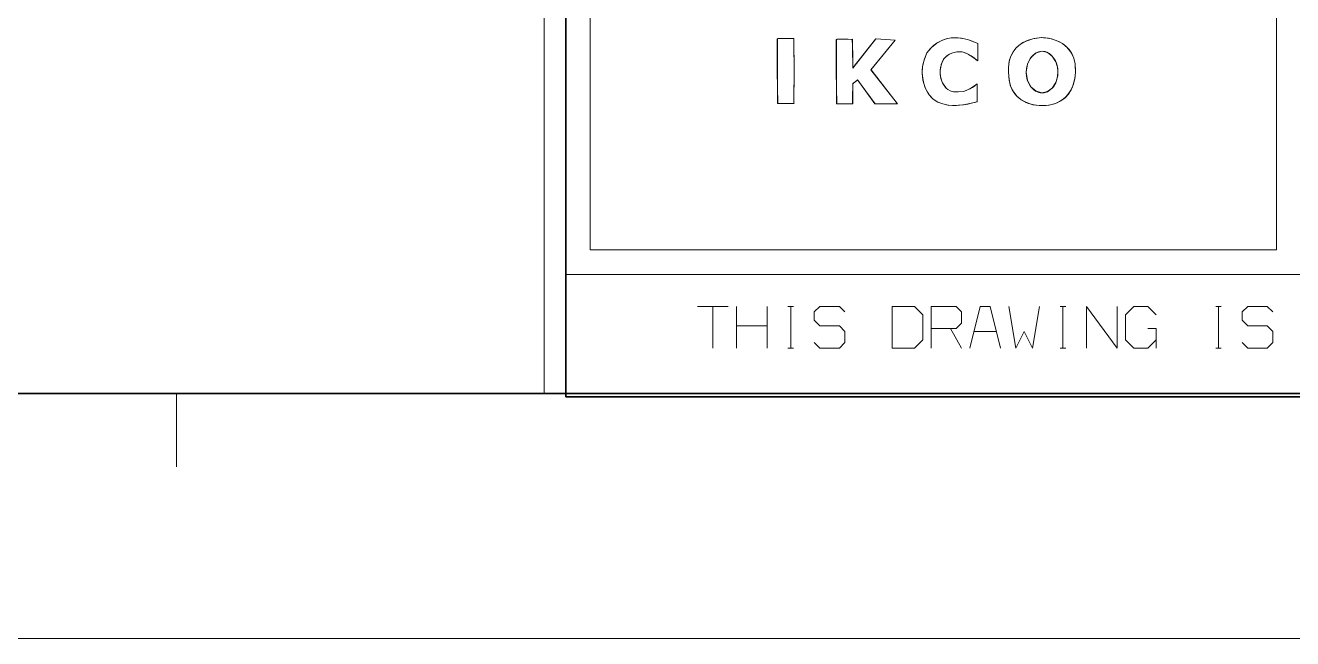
# Model space of a CAD drawing. Extents: x 3 to 1653, y -7 to 838.
# Drawn here: x 1437 to 1488.7, y -5.4 to 19.6 of the extents above; entities that cross this region are included whole.
import ezdxf

# ---------------------------------------------------------------- set-up
doc = ezdxf.new("R2010")
doc.units = 0

msp = doc.modelspace()

# ---------------------------------------------------------------- linework, layer by layer
at = {"color": 3, "lineweight": 13}
for p, q in [((1458.134, 4.612), (1458.134, 825.612)), ((1460.011, 10.468), (1460.011, 44.468)), ((1488.011, 10.468), (1488.011, 44.468)), ((1460.011, 10.468), (1488.011, 10.468)), ((1459.011, 9.468), (1644.011, 9.468)), ((3.134, -5.388), (1653.134, -5.388))]:
    msp.add_line(p, q, dxfattribs=at)
at = {"color": 3, "lineweight": 35}
for p, q in [((1459.011, 4.468), (1459.011, 54.468)), ((23.134, 4.612), (1643.134, 4.612)), ((1459.011, 4.468), (1644.011, 4.468))]:
    msp.add_line(p, q, dxfattribs=at)
at = {"color": 7, "lineweight": 5}
for p, q in [((1467.641, 19.07), (1467.658, 19.087)), ((1467.641, 17.759), (1467.641, 19.07)), ((1467.658, 19.087), (1468.307, 19.087)), ((1468.307, 19.087), (1468.319, 19.082)), ((1468.319, 19.082), (1468.324, 17.759)), ((1470.064, 19.055), (1470.047, 19.039)), ((1470.047, 19.039), (1470.047, 17.736)), ((1470.534, 19.055), (1470.064, 19.055)), ((1470.71, 19.051), (1470.534, 19.055)), ((1470.715, 18.459), (1470.698, 19.055)), ((1470.698, 19.055), (1470.71, 19.051)), ((1471.661, 19.071), (1470.715, 17.88)), ((1471.459, 17.814), (1472.453, 19.024)), ((1472.453, 19.024), (1471.661, 19.071)), ((1473.931, 18.716), (1473.741, 18.497)), ((1474.129, 18.881), (1473.931, 18.716)), ((1474.331, 18.997), (1474.129, 18.881)), ((1474.533, 19.072), (1474.331, 18.997)), ((1474.734, 19.11), (1474.533, 19.072)), ((1474.928, 19.118), (1474.734, 19.11)), ((1475.112, 19.104), (1474.928, 19.118)), ((1475.284, 19.072), (1475.112, 19.104)), ((1475.438, 19.029), (1475.284, 19.072)), ((1475.573, 18.982), (1475.438, 19.029)), ((1475.684, 18.937), (1475.573, 18.982)), ((1475.821, 18.877), (1475.684, 18.937)), ((1475.821, 18.171), (1475.821, 18.877)), ((1477.39, 18.704), (1477.262, 18.539)), ((1477.563, 18.853), (1477.39, 18.704)), ((1477.788, 18.978), (1477.563, 18.853)), ((1478.071, 19.071), (1477.788, 18.978)), ((1478.419, 19.123), (1478.071, 19.071)), ((1478.439, 19.123), (1478.419, 19.123)), ((1478.497, 19.12), (1478.439, 19.123)), ((1478.585, 19.112), (1478.497, 19.12)), ((1478.698, 19.095), (1478.585, 19.112)), ((1478.829, 19.067), (1478.698, 19.095)), ((1478.972, 19.024), (1478.829, 19.067)), ((1479.121, 18.963), (1478.972, 19.024)), ((1479.269, 18.881), (1479.121, 18.963)), ((1479.411, 18.776), (1479.269, 18.881)), ((1479.539, 18.644), (1479.411, 18.776)), ((1479.649, 18.482), (1479.539, 18.644)), ((1470.715, 17.88), (1470.715, 18.459)), ((1473.627, 18.203), (1473.568, 17.93)), ((1473.741, 18.497), (1473.627, 18.203)), ((1474.331, 18.028), (1474.353, 18.099)), ((1474.353, 18.099), (1474.362, 18.124)), ((1474.362, 18.124), (1474.448, 18.269)), ((1474.448, 18.269), (1474.554, 18.377)), ((1474.554, 18.377), (1474.672, 18.454)), ((1474.672, 18.454), (1474.795, 18.503)), ((1474.795, 18.503), (1474.913, 18.532)), ((1474.913, 18.532), (1475.02, 18.545)), ((1475.02, 18.545), (1475.106, 18.548)), ((1475.106, 18.548), (1475.164, 18.545)), ((1475.164, 18.545), (1475.185, 18.543)), ((1475.185, 18.543), (1475.37, 18.475)), ((1475.37, 18.475), (1475.543, 18.379)), ((1475.543, 18.379), (1475.687, 18.28)), ((1475.687, 18.28), (1475.785, 18.202)), ((1475.785, 18.202), (1475.821, 18.171)), ((1477.114, 18.2), (1477.082, 18.043)), ((1477.172, 18.369), (1477.114, 18.2)), ((1477.262, 18.539), (1477.172, 18.369)), ((1477.845, 18.041), (1477.985, 18.317)), ((1477.985, 18.317), (1478.195, 18.501)), ((1478.195, 18.501), (1478.442, 18.565)), ((1478.442, 18.565), (1478.663, 18.514)), ((1478.663, 18.514), (1478.858, 18.367)), ((1478.858, 18.367), (1479.002, 18.141)), ((1479.002, 18.141), (1479.079, 17.864)), ((1479.733, 18.288), (1479.649, 18.482)), ((1479.786, 18.057), (1479.733, 18.288)), ((1467.658, 16.432), (1467.641, 17.759)), ((1468.324, 17.759), (1468.319, 16.437)), ((1470.047, 17.736), (1470.064, 16.417)), ((1472.546, 16.417), (1471.459, 17.814)), ((1473.568, 17.93), (1473.553, 17.68)), ((1473.553, 17.68), (1473.572, 17.454)), ((1474.29, 17.783), (1474.307, 17.92)), ((1474.29, 17.626), (1474.29, 17.783)), ((1474.316, 17.456), (1474.29, 17.626)), ((1474.307, 17.92), (1474.331, 18.028)), ((1477.068, 17.905), (1477.066, 17.796)), ((1477.066, 17.796), (1477.07, 17.724)), ((1477.082, 18.043), (1477.068, 17.905)), ((1477.07, 17.724), (1477.1, 17.377)), ((1477.796, 17.716), (1477.845, 18.041)), ((1477.845, 17.392), (1477.796, 17.716)), ((1479.079, 17.864), (1479.079, 17.569)), ((1479.776, 17.462), (1479.794, 17.593)), ((1479.8, 17.788), (1479.786, 18.057)), ((1479.794, 17.593), (1479.8, 17.696)), ((1479.801, 17.763), (1479.8, 17.788)), ((1479.8, 17.696), (1479.801, 17.763)), ((1470.715, 17.24), (1470.916, 17.395)), ((1470.715, 16.433), (1470.715, 17.24)), ((1470.916, 17.395), (1471.63, 16.417)), ((1473.572, 17.454), (1473.615, 17.257)), ((1473.615, 17.257), (1473.673, 17.09)), ((1473.673, 17.09), (1473.736, 16.955)), ((1474.379, 17.283), (1474.316, 17.456)), ((1474.497, 17.099), (1474.379, 17.283)), ((1474.531, 17.059), (1474.497, 17.099)), ((1475.648, 17.124), (1475.501, 17.036)), ((1475.795, 17.239), (1475.648, 17.124)), ((1475.79, 16.51), (1475.795, 17.239)), ((1477.1, 17.377), (1477.174, 17.11)), ((1477.174, 17.11), (1477.286, 16.895)), ((1477.985, 17.116), (1477.845, 17.392)), ((1478.195, 16.932), (1477.985, 17.116)), ((1478.858, 17.066), (1478.663, 16.919)), ((1479.002, 17.292), (1478.858, 17.066)), ((1479.079, 17.569), (1479.002, 17.292)), ((1479.618, 16.984), (1479.693, 17.15)), ((1479.693, 17.15), (1479.744, 17.312)), ((1479.744, 17.312), (1479.776, 17.462)), ((1473.736, 16.955), (1473.792, 16.856)), ((1473.792, 16.856), (1473.834, 16.795)), ((1473.834, 16.795), (1473.85, 16.774)), ((1473.85, 16.774), (1474.005, 16.612)), ((1474.005, 16.612), (1474.188, 16.496)), ((1474.595, 17.008), (1474.531, 17.059)), ((1474.693, 16.957), (1474.595, 17.008)), ((1474.831, 16.918), (1474.693, 16.957)), ((1475.014, 16.905), (1474.831, 16.918)), ((1475.247, 16.929), (1475.014, 16.905)), ((1475.282, 16.94), (1475.247, 16.929)), ((1475.373, 16.976), (1475.282, 16.94)), ((1475.501, 17.036), (1475.373, 16.976)), ((1477.286, 16.895), (1477.424, 16.724)), ((1477.424, 16.724), (1477.582, 16.593)), ((1477.582, 16.593), (1477.748, 16.497)), ((1478.442, 16.868), (1478.195, 16.932)), ((1478.663, 16.919), (1478.442, 16.868)), ((1479.205, 16.543), (1479.379, 16.673)), ((1479.379, 16.673), (1479.515, 16.823)), ((1479.515, 16.823), (1479.618, 16.984)), ((1467.646, 16.437), (1467.658, 16.432)), ((1467.983, 16.432), (1467.646, 16.437)), ((1468.324, 16.449), (1467.983, 16.432)), ((1468.319, 16.437), (1468.324, 16.449)), ((1470.064, 16.417), (1470.052, 16.422)), ((1470.052, 16.422), (1470.381, 16.417)), ((1470.381, 16.417), (1470.71, 16.422)), ((1470.71, 16.422), (1470.715, 16.433)), ((1471.63, 16.417), (1472.546, 16.417)), ((1474.188, 16.496), (1474.389, 16.418)), ((1474.389, 16.418), (1474.601, 16.374)), ((1474.601, 16.374), (1474.817, 16.358)), ((1474.817, 16.358), (1475.03, 16.362)), ((1475.03, 16.362), (1475.23, 16.383)), ((1475.23, 16.383), (1475.411, 16.413)), ((1475.411, 16.413), (1475.566, 16.446)), ((1475.566, 16.446), (1475.685, 16.478)), ((1475.685, 16.478), (1475.763, 16.501)), ((1475.763, 16.501), (1475.79, 16.51)), ((1477.748, 16.497), (1477.914, 16.431)), ((1477.914, 16.431), (1478.071, 16.388)), ((1478.071, 16.388), (1478.209, 16.364)), ((1478.209, 16.364), (1478.319, 16.353)), ((1478.319, 16.353), (1478.392, 16.351)), ((1478.392, 16.351), (1478.419, 16.351)), ((1478.419, 16.351), (1478.73, 16.374)), ((1478.73, 16.374), (1478.991, 16.441)), ((1478.991, 16.441), (1479.205, 16.543))]:
    msp.add_line(p, q, dxfattribs=at)
at = {"color": 190, "lineweight": 13}
msp.add_line((1443.134, 1.612), (1443.134, 4.612), dxfattribs=at)
at = {"color": 3, "lineweight": 13}
for points in [[(1467.641, 19.07), (1467.643, 19.078), (1467.646, 19.081), (1467.647, 19.082), (1467.648, 19.081), (1467.649, 19.081), (1467.65, 19.078)], [(1467.65, 19.078), (1467.65, 19.078), (1467.649, 19.075), (1467.646, 18.881), (1467.643, 17.764), (1467.646, 16.64), (1467.649, 16.444), (1467.65, 16.441), (1467.65, 16.441)], [(1468.316, 19.078), (1468.315, 19.078), (1468.311, 19.079), (1468.281, 19.081), (1468.081, 19.085), (1467.667, 19.087), (1467.658, 19.087)], [(1468.316, 16.441), (1468.316, 16.441), (1468.316, 16.444), (1468.319, 16.64), (1468.322, 17.764), (1468.319, 18.881), (1468.316, 19.075), (1468.316, 19.078), (1468.316, 19.078)], [(1470.047, 19.039), (1470.049, 19.047), (1470.052, 19.05), (1470.053, 19.051), (1470.054, 19.05), (1470.055, 19.05), (1470.056, 19.047)], [(1470.056, 19.047), (1470.054, 19.025), (1470.052, 18.872), (1470.049, 17.851), (1470.052, 16.644), (1470.054, 16.452), (1470.056, 16.425)], [(1470.706, 19.047), (1470.705, 19.047), (1470.702, 19.048), (1470.672, 19.05), (1470.477, 19.054), (1470.072, 19.055), (1470.064, 19.055)], [(1470.715, 17.88), (1470.715, 17.897), (1470.712, 18.703), (1470.709, 18.999), (1470.707, 19.041), (1470.707, 19.046), (1470.706, 19.047)], [(1471.661, 19.071), (1471.653, 19.06), (1470.723, 17.89), (1470.715, 17.88)], [(1471.459, 17.814), (1471.468, 17.825), (1472.444, 19.014), (1472.453, 19.024)], [(1472.453, 19.024), (1472.445, 19.025), (1471.667, 19.071), (1471.661, 19.071)], [(1475.821, 18.877), (1475.654, 18.95), (1475.488, 19.013), (1475.389, 19.044), (1475.152, 19.098), (1475.021, 19.114), (1474.885, 19.119), (1474.745, 19.111), (1474.601, 19.088), (1474.488, 19.058), (1474.375, 19.017), (1474.268, 18.966), (1474.162, 18.904), (1474.018, 18.796), (1473.877, 18.661), (1473.741, 18.497)], [(1475.821, 18.171), (1475.821, 18.178), (1475.821, 18.872), (1475.821, 18.877)], [(1478.419, 19.123), (1478.122, 19.083), (1477.872, 19.012), (1477.664, 18.917), (1477.495, 18.802), (1477.403, 18.717), (1477.324, 18.628), (1477.258, 18.533), (1477.204, 18.437), (1477.154, 18.323), (1477.117, 18.211), (1477.085, 18.063), (1477.066, 17.855), (1477.072, 17.704), (1477.073, 17.699)], [(1479.8, 17.788), (1479.798, 17.924), (1479.786, 18.051), (1479.765, 18.17), (1479.736, 18.279), (1479.655, 18.472), (1479.549, 18.632), (1479.472, 18.719), (1479.389, 18.794), (1479.292, 18.867), (1479.19, 18.928), (1479.084, 18.979), (1478.979, 19.021), (1478.814, 19.07), (1478.666, 19.101), (1478.581, 19.112), (1478.423, 19.123), (1478.419, 19.123)], [(1473.741, 18.497), (1473.642, 18.251), (1473.582, 18.019), (1473.555, 17.802), (1473.553, 17.661), (1473.562, 17.528), (1473.584, 17.386), (1473.615, 17.257), (1473.663, 17.115), (1473.715, 16.996), (1473.765, 16.901), (1473.839, 16.789), (1473.85, 16.774)], [(1474.486, 17.115), (1474.409, 17.226), (1474.353, 17.341), (1474.32, 17.443), (1474.299, 17.544), (1474.288, 17.667), (1474.29, 17.783), (1474.305, 17.906), (1474.347, 18.08), (1474.36, 18.119), (1474.362, 18.124)], [(1474.362, 18.124), (1474.424, 18.237), (1474.499, 18.328), (1474.578, 18.396), (1474.662, 18.448), (1474.759, 18.491), (1474.855, 18.52), (1474.969, 18.54), (1475.036, 18.546), (1475.139, 18.547), (1475.179, 18.544), (1475.185, 18.543)], [(1475.185, 18.543), (1475.34, 18.489), (1475.44, 18.439), (1475.619, 18.328), (1475.796, 18.193), (1475.818, 18.173), (1475.821, 18.171)], [(1472.546, 16.417), (1472.535, 16.431), (1471.468, 17.803), (1471.459, 17.814)], [(1477.073, 17.699), (1477.093, 17.424), (1477.146, 17.19), (1477.228, 16.992), (1477.333, 16.828), (1477.409, 16.74), (1477.49, 16.663), (1477.584, 16.592), (1477.681, 16.532), (1477.786, 16.48), (1477.89, 16.439), (1478.045, 16.394), (1478.184, 16.367), (1478.378, 16.351), (1478.414, 16.351), (1478.419, 16.351)], [(1478.419, 16.351), (1478.614, 16.359), (1478.79, 16.385), (1478.947, 16.426), (1479.054, 16.466), (1479.152, 16.512), (1479.321, 16.623), (1479.414, 16.707), (1479.495, 16.797), (1479.565, 16.894), (1479.624, 16.995), (1479.678, 17.112), (1479.72, 17.227), (1479.763, 17.389), (1479.787, 17.535), (1479.801, 17.741), (1479.801, 17.782), (1479.8, 17.788)], [(1470.706, 16.425), (1470.707, 16.426), (1470.707, 16.43), (1470.709, 16.463), (1470.713, 16.687), (1470.715, 17.229), (1470.715, 17.24)], [(1470.715, 17.24), (1470.724, 17.248), (1470.914, 17.393), (1470.916, 17.395)], [(1470.916, 17.395), (1470.923, 17.386), (1471.624, 16.426), (1471.63, 16.417)], [(1475.247, 16.929), (1475.014, 16.905), (1474.831, 16.918), (1474.693, 16.957), (1474.595, 17.008), (1474.531, 17.059), (1474.491, 17.108), (1474.486, 17.115)], [(1475.795, 17.239), (1475.698, 17.159), (1475.599, 17.092), (1475.428, 17), (1475.311, 16.951), (1475.255, 16.931), (1475.247, 16.929)], [(1475.79, 16.51), (1475.79, 16.518), (1475.795, 17.234), (1475.795, 17.239)], [(1473.85, 16.774), (1473.918, 16.693), (1473.992, 16.623), (1474.074, 16.561), (1474.162, 16.509), (1474.347, 16.431), (1474.485, 16.394), (1474.626, 16.371), (1474.787, 16.359), (1474.946, 16.358), (1475.207, 16.38), (1475.365, 16.404), (1475.623, 16.461), (1475.788, 16.509), (1475.79, 16.51)], [(1467.65, 16.441), (1467.65, 16.441), (1467.651, 16.44), (1467.657, 16.44), (1467.701, 16.437), (1467.978, 16.435), (1468.263, 16.437), (1468.308, 16.44), (1468.315, 16.44), (1468.316, 16.441), (1468.316, 16.441)], [(1470.056, 16.425), (1470.056, 16.425), (1470.057, 16.425), (1470.063, 16.424), (1470.107, 16.422), (1470.386, 16.419), (1470.657, 16.422), (1470.699, 16.424), (1470.705, 16.425), (1470.706, 16.425), (1470.706, 16.425)], [(1471.63, 16.417), (1471.639, 16.417), (1472.538, 16.417), (1472.546, 16.417)]]:
    msp.add_lwpolyline(points, dxfattribs=at)
for points in [[(1468.316, 19.078), (1468.317, 19.081), (1468.317, 19.082), (1468.318, 19.082), (1468.319, 19.081), (1468.32, 19.081), (1468.32, 19.08), (1468.319, 19.079), (1468.318, 19.079)], [(1470.706, 19.047), (1470.707, 19.05), (1470.708, 19.051), (1470.709, 19.051), (1470.709, 19.051), (1470.71, 19.05), (1470.71, 19.049), (1470.71, 19.048), (1470.709, 19.048)], [(1478.442, 18.565), (1478.372, 18.56), (1478.302, 18.545), (1478.168, 18.485), (1478.045, 18.385), (1477.938, 18.248), (1477.857, 18.076), (1477.808, 17.879), (1477.797, 17.67), (1477.807, 17.565), (1477.826, 17.462), (1477.854, 17.364), (1477.892, 17.272), (1477.937, 17.188), (1477.989, 17.111), (1478.046, 17.046), (1478.109, 16.989), (1478.174, 16.944), (1478.242, 16.909), (1478.312, 16.885), (1478.382, 16.871), (1478.453, 16.868), (1478.523, 16.874), (1478.661, 16.917), (1478.789, 17), (1478.904, 17.122), (1478.997, 17.28), (1479.06, 17.467), (1479.088, 17.673), (1479.087, 17.779), (1479.076, 17.884), (1479.055, 17.986), (1479.025, 18.083), (1478.987, 18.174), (1478.94, 18.258), (1478.888, 18.331), (1478.829, 18.396), (1478.767, 18.45), (1478.7, 18.495), (1478.632, 18.528), (1478.562, 18.55)], [(1467.65, 16.441), (1467.649, 16.438), (1467.648, 16.437), (1467.647, 16.437), (1467.646, 16.438), (1467.646, 16.438), (1467.646, 16.439), (1467.646, 16.44), (1467.647, 16.44)], [(1468.316, 16.441), (1468.318, 16.44), (1468.319, 16.44), (1468.32, 16.439), (1468.32, 16.438), (1468.319, 16.437), (1468.318, 16.437), (1468.317, 16.437), (1468.317, 16.438)], [(1470.056, 16.425), (1470.055, 16.422), (1470.054, 16.421), (1470.053, 16.421), (1470.052, 16.422), (1470.052, 16.422), (1470.052, 16.423), (1470.052, 16.424), (1470.053, 16.424)], [(1470.706, 16.425), (1470.709, 16.424), (1470.71, 16.424), (1470.71, 16.423), (1470.71, 16.422), (1470.71, 16.422), (1470.709, 16.421), (1470.708, 16.421), (1470.707, 16.422)]]:
    msp.add_lwpolyline(points, close=True, dxfattribs=at)
at = {"color": 7, "lineweight": 13}
for points in [[(1464.391, 8.163), (1465.637, 8.163)], [(1465.014, 6.463), (1465.014, 8.163)], [(1465.977, 6.463), (1465.977, 8.163)], [(1467.224, 8.163), (1467.224, 6.463)], [(1468.074, 8.163), (1468.301, 8.163)], [(1468.187, 6.463), (1468.187, 8.163)], [(1469.151, 6.69), (1469.377, 6.463), (1470.171, 6.463), (1470.397, 6.69), (1470.397, 7.143), (1470.171, 7.37), (1469.377, 7.37), (1469.151, 7.596), (1469.151, 7.936), (1469.377, 8.163), (1470.171, 8.163), (1470.397, 7.936)], [(1473.911, 6.463), (1473.911, 8.163), (1474.931, 8.163), (1475.157, 7.936), (1475.157, 7.483), (1474.931, 7.256), (1473.911, 7.256)], [(1476.744, 6.463), (1476.319, 8.163), (1475.922, 8.163), (1475.497, 6.463)], [(1477.084, 8.163), (1477.367, 6.463), (1477.707, 7.143), (1478.047, 6.463), (1478.331, 8.163)], [(1479.181, 8.163), (1479.407, 8.163)], [(1479.294, 6.463), (1479.294, 8.163)], [(1480.257, 6.463), (1480.257, 8.163), (1481.504, 6.463), (1481.504, 8.163)], [(1483.091, 6.803), (1482.751, 6.463), (1482.184, 6.463), (1481.844, 6.803), (1481.844, 7.823), (1482.184, 8.163), (1482.751, 8.163), (1483.091, 7.823)], [(1485.527, 8.163), (1485.754, 8.163)], [(1485.641, 6.463), (1485.641, 8.163)], [(1486.604, 6.69), (1486.831, 6.463), (1487.624, 6.463), (1487.851, 6.69), (1487.851, 7.143), (1487.624, 7.37), (1486.831, 7.37), (1486.604, 7.596), (1486.604, 7.936), (1486.831, 8.163), (1487.624, 8.163), (1487.851, 7.936)], [(1465.977, 7.37), (1467.224, 7.37)], [(1474.704, 7.256), (1475.157, 6.463)], [(1482.751, 7.256), (1483.091, 7.256), (1483.091, 6.463)], [(1475.667, 7.143), (1476.574, 7.143)], [(1468.074, 6.463), (1468.301, 6.463)], [(1479.181, 6.463), (1479.407, 6.463)], [(1485.527, 6.463), (1485.754, 6.463)]]:
    msp.add_lwpolyline(points, dxfattribs=at)
msp.add_lwpolyline([(1472.324, 6.463), (1473.231, 6.463), (1473.571, 6.803), (1473.571, 7.823), (1473.231, 8.163), (1472.324, 8.163)], close=True, dxfattribs=at)

doc.saveas('drawing.dxf')
